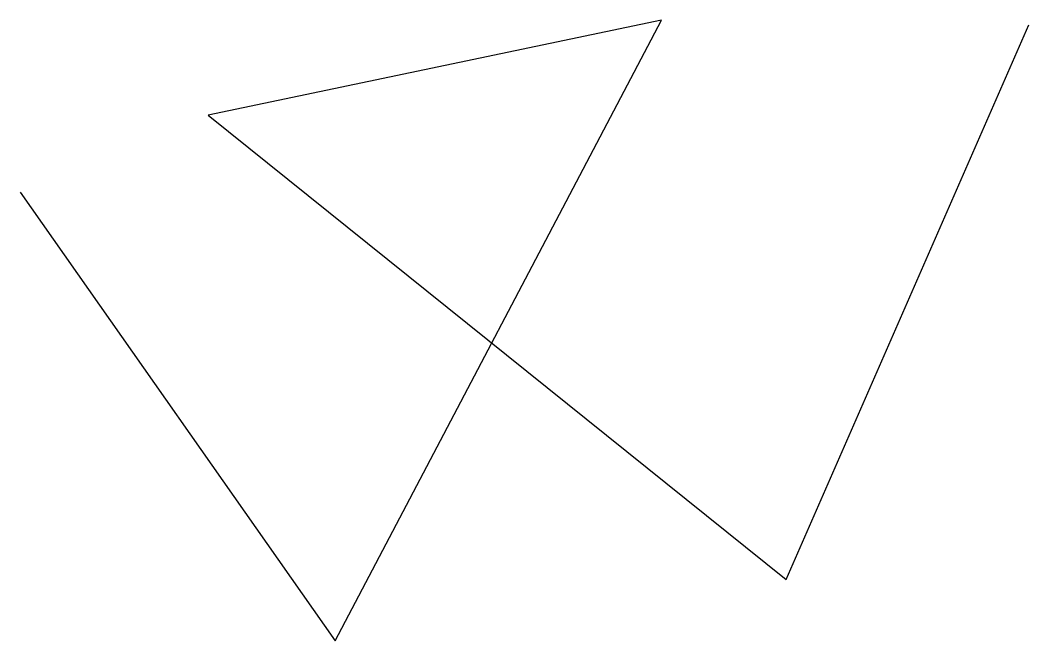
# Model space of a CAD drawing. Header units: feet. Extents: x 3381 to 683417, y 675186 to 4372291.
# Drawn here: x 683036.9 to 683416.8, y 4371848.4 to 4372082.1 of the extents above; entities that cross this region are included whole.
import ezdxf

# ---------------------------------------------------------------- set-up
doc = ezdxf.new("R2010")
doc.units = ezdxf.units.FT
doc.header["$MEASUREMENT"] = 0
doc.layers.get('0').update_dxf_attribs({"linetype": 'CONTINUOUS'})

msp = doc.modelspace()

# ---------------------------------------------------------------- linework, layer by layer
at = {"color": 3, "lineweight": 30}
for p, q in [((683278.469, 4372082.134), (683107.721, 4372046.306)), ((683155.53, 4371848.401), (683278.469, 4372082.134)), ((683325.425, 4371871.433), (683416.776, 4372080.428)), ((683107.721, 4372046.306), (683325.425, 4371871.433)), ((683036.86, 4372017.303), (683155.53, 4371848.401))]:
    msp.add_line(p, q, dxfattribs=at)

doc.saveas('drawing.dxf')
